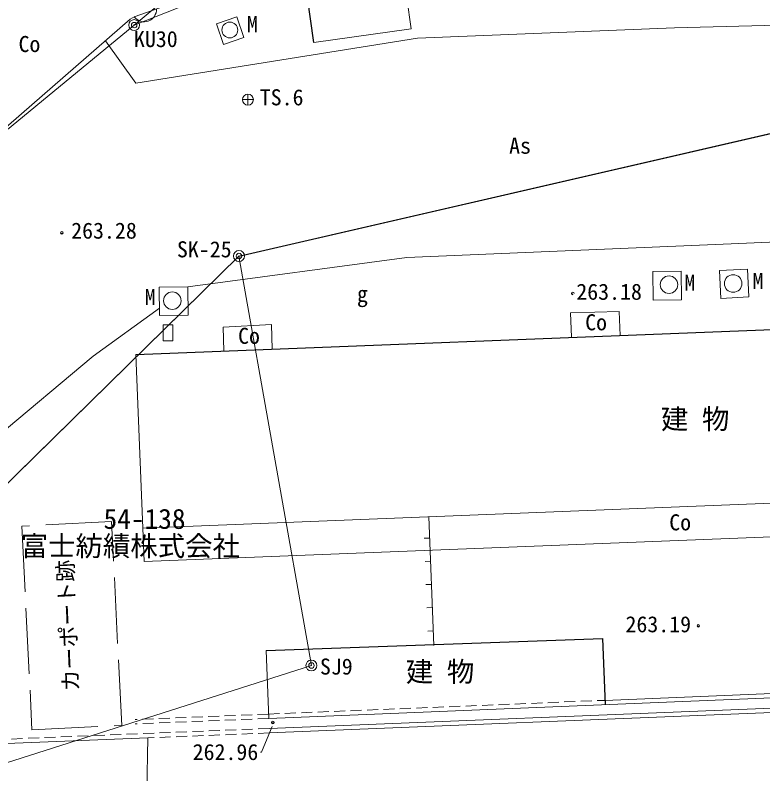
# Model space of a CAD drawing. Units: millimetres, scale not verified. Extents: x 4813 to 205063, y 5162 to 143662.
# Drawn here: x 109310 to 126356, y 95806 to 113105 of the extents above; entities that cross this region are included whole.
import ezdxf
from ezdxf.enums import TextEntityAlignment as Align

# ---------------------------------------------------------------- set-up
doc = ezdxf.new("R2010")
doc.units = ezdxf.units.MM
doc.header["$LTSCALE"] = 250
doc.header["$PDMODE"] = 32
doc.header["$PDSIZE"] = 125
doc.linetypes.add('DASHED', pattern=[7.5, 6, -1.5])
doc.linetypes.add('USER6', pattern=[1.5, 1, -0.5])
for name, color, linetype, lineweight in [('プロットマーク', 5, 'Continuous', 13), ('仮境界', 5, 'Continuous', 13), ('地番名', 5, 'Continuous', 13), ('基準点', 7, 'Continuous', 13), ('汎用Layer', 7, 'Continuous', 13), ('独標2', 7, 'Continuous', 13), ('現況2', 7, 'Continuous', 13), ('登記情報', 5, 'Continuous', 13), ('結線', 5, 'Continuous', 13)]:
    doc.layers.add(name, color=color, linetype=linetype, lineweight=lineweight)
doc.layers.add('点名', color=5, linetype='Continuous')
doc.styles.add('ＭＳ ゴシック', font='')
doc.styles.get('ＭＳ ゴシック').set_extended_font_data('MS Gothic')

msp = doc.modelspace()

# ---------------------------------------------------------------- hatches: boundary and pattern name
at = {"layer": '独標2'}
h = msp.add_hatch(color=256, dxfattribs=at)
edge = h.paths.add_edge_path()
edge.add_ellipse((110375.5, 108139.2), major_axis=(29, -7.8), ratio=1, start_angle=-165, end_angle=15)
msp.add_hatch(color=256, dxfattribs=at).paths.add_polyline_path([(121995.6, 106757.5, 0.41421), (122025.6, 106727.5, 0.41421)])
h = msp.add_hatch(color=256, dxfattribs=at)
edge = h.paths.add_edge_path()
edge.add_ellipse((124885.2, 99177.8), major_axis=(29, -7.8), ratio=1, start_angle=-165, end_angle=15)
h = msp.add_hatch(color=256, dxfattribs=at)
edge = h.paths.add_edge_path()
edge.add_ellipse((115183.4, 96977.7), major_axis=(29, -7.8), ratio=1, start_angle=-165, end_angle=15)

# ---------------------------------------------------------------- linework, layer by layer
at = {"layer": 'プロットマーク', "color": 1}
msp.add_circle((112022.5, 112879), 125, dxfattribs=at)
at = {"layer": 'プロットマーク'}
for centre in [(114412, 107613.1), (116064.6, 98276.4)]:
    msp.add_circle(centre, 125, dxfattribs=at)
at = {"layer": 'プロットマーク', "color": 1}
msp.add_point((112022.5, 112879), dxfattribs=at)
at = {"layer": 'プロットマーク'}
for p in [(114412, 107613.1), (116064.6, 98276.4)]:
    msp.add_point(p, dxfattribs=at)
at = {"layer": '仮境界'}
msp.add_lwpolyline([(120584, 120405.9), (117339, 119706.1), (115589.2, 115856.7), (112022.5, 112879)], dxfattribs=at)
at = {"layer": '基準点'}
for p, q in [((114616.5, 111054.8), (114616.5, 111304.8)), ((114491.5, 111179.8), (114741.5, 111179.8))]:
    msp.add_line(p, q, dxfattribs=at)
msp.add_circle((114616.5, 111179.8), 125, dxfattribs=at)
at = {"layer": '汎用Layer', "color": 1, "lineweight": 25}
msp.add_lwpolyline([(143832.7, 47638.2), (141520.9, 47596.8), (140655.6, 47577.2), (128337.6, 47222.1), (120907.2, 46891.7), (101803.8, 46040.2), (101078.3, 61124.2), (100906.9, 64678.5), (100727, 68418.3), (99538.6, 93008.1), (114412, 107613.1), (128314.1, 110821.3), (128239.7, 116247.9), (134933.1, 110950.1), (147627.6, 109710.3)], dxfattribs=at)
at = {"layer": '独標2'}
msp.add_lwpolyline([(121995.6, 106757.5, 0.41421), (122025.6, 106727.5, 0.41421)], format="xyb", close=True, dxfattribs=at)
msp.add_lwpolyline([(115168.4, 96882), (114926, 96303.8), (114906.2, 96303.8)], dxfattribs=at)
for centre, start, end in [((110375.5, 108139.2), 360, 180), ((110375.5, 108139.2), 180, 360), ((122025.6, 106757.5), 0, 180), ((124885.2, 99177.8), 360, 180), ((124885.2, 99177.8), 180, 360), ((115183.4, 96977.7), 360, 180), ((115183.4, 96977.7), 180, 360)]:
    msp.add_arc(centre, 30, start, end, dxfattribs=at)
at = {"layer": '現況2'}
for p, q in [((118112.8, 114382), (118338.4, 112796.5)), ((112025.4, 113069.4), (115560.6, 114322)), ((107569, 109214), (111930.9, 113012.8)), ((111930.9, 113012.8), (112035.4, 113078.1)), ((114361.9, 113067.8), (113896.5, 112910.4)), ((114361.9, 113067.8), (114522.1, 112594.1)), ((113896.5, 112910.4), (114056.6, 112436.7)), ((118338.4, 112796.5), (116119.1, 112480.7)), ((114522.1, 112594.1), (114056.6, 112436.7)), ((112597.8, 106421), (111086.4, 105331.3)), ((123078.3, 106351.7), (121969.5, 106320.4)), ((121969.5, 106320.4), (121991.6, 105760.6)), ((123078.3, 106351.7), (123099.9, 105804.4)), ((112683.4, 106044.5), (112903.4, 106046.3)), ((112683.4, 106044.5), (112686.3, 105675.8)), ((112903.4, 106046.3), (112906.3, 105677.6)), ((115150.3, 106049.1), (114048.5, 105994.9)), ((115150.3, 106049.1), (115172.3, 105491.6)), ((114048.5, 105994.9), (114070.1, 105448.1)), ((112686.3, 105675.8), (112906.3, 105677.6)), ((112219.7, 101410.9), (112063.5, 105368.9)), ((138015.6, 102428.7), (112219.7, 101410.9)), ((138045.7, 101664.1), (112249.8, 100646.3)), ((118857.6, 98733.7), (118739, 101668.2)), ((112219.7, 101410.9), (112249.8, 100646.3)), ((118758.6, 101181.7), (118633.7, 101176.7)), ((118780, 100653.3), (118655.1, 100648.2)), ((118801.3, 100124.8), (118676.4, 100119.8)), ((118822.7, 99596.4), (118697.8, 99591.4)), ((118844, 99068), (118719.1, 99062.9)), ((115029.5, 98617.7), (115089.3, 97069.4)), ((139021, 98044.7), (115089.3, 97069.4)), ((139030.4, 97814.9), (115098.7, 96839.6)), ((139134.3, 97719), (115102.7, 96739.7)), ((127927.3, 97692.7), (122754.2, 97481.8)), ((115085.4, 97169.3), (115085.2, 97169.3)), ((108780.4, 96482), (112333.2, 96626.8)), ((112297, 94390.8), (112333.2, 96626.8))]:
    msp.add_line(p, q, dxfattribs=at)
at = {"layer": '現況2', "lineweight": 25}
for p, q in [((116119.1, 112480.7), (115893.5, 114066.3)), ((112063.5, 105368.9), (137859.4, 106386.7)), ((112063.5, 105368.9), (137859.4, 106386.7)), ((115029.5, 98617.7), (122704.4, 98889)), ((122704.4, 98889), (122757.7, 97381.9))]:
    msp.add_line(p, q, dxfattribs=at)
at = {"layer": '現況2', "linetype": 'DASHED'}
for p, q in [((111509, 101556.9), (109463.3, 101455.9)), ((111738.6, 96908.9), (111509, 101556.9)), ((109463.3, 101455.9), (109692.9, 96807.9)), ((109692.9, 96807.9), (111738.6, 96908.9))]:
    msp.add_line(p, q, dxfattribs=at)
at = {"layer": '現況2', "linetype": 'USER6'}
for p, q in [((115085.2, 97169.3), (122754.2, 97481.8)), ((115085.2, 97169.3), (112042.8, 97045.3)), ((115089.3, 97069.4), (112046.9, 96945.4)), ((115098.7, 96839.6), (108776.3, 96581.9)), ((115102.7, 96739.7), (112333.2, 96626.8))]:
    msp.add_line(p, q, dxfattribs=at)
at = {"layer": '現況2'}
for points in [[(111368.1, 112522.7), (112064, 111555.5), (118481.6, 112578.7), (124339.5, 112816.7), (129337.5, 112945), (129476.7, 108057.9)], [(129476.7, 108057.9), (125632, 107890.2), (118242.8, 107578.3), (113245.1, 106912.9)], [(111086.4, 105331.3), (108867.8, 103478.4), (106388.1, 100865.1), (102720.1, 97133.5)]]:
    msp.add_lwpolyline(points, dxfattribs=at)
for points in [[(124493, 107271), (123847.1, 107263.2), (123854.9, 106607.7), (124500.9, 106615.5)], [(126005.5, 107314.9), (125366, 107281), (125399.6, 106646), (126039.1, 106679.9)], [(113245.1, 106912.9), (113253.1, 106265.7), (112599.8, 106257.6), (112591.9, 106904.8)]]:
    msp.add_lwpolyline(points, close=True, dxfattribs=at)
for centre, radius in [((114203, 112766.2), 180), ((124216.8, 106961.2), 200), ((125680, 106986.6), 200), ((112891.6, 106594.1), 200)]:
    msp.add_circle(centre, radius, dxfattribs=at)
msp.add_arc((112251.4, 113233.8), 279.4, 216.02288, 2.99739, dxfattribs=at)
at = {"layer": '結線'}
for p, q in [((128314.1, 110821.3), (114412, 107613.1)), ((114412, 107613.1), (99538.6, 93008.1)), ((116064.6, 98276.4), (114412, 107613.1)), ((99538.6, 93008.1), (116064.6, 98276.4))]:
    msp.add_line(p, q, dxfattribs=at)
msp.add_lwpolyline([(94252.7, 84074.1), (93816.2, 94461.9), (107532.2, 109181.5), (112022.5, 112879), (121011.5, 116424.9)], dxfattribs=at)

# ---------------------------------------------------------------- texts
at = {"layer": '地番名', "style": 'ＭＳ ゴシック'}
msp.add_text('54-138', height=458.2, dxfattribs=at).set_placement((112259, 101254.7), align=Align.BOTTOM_CENTER)
at = {"layer": '基準点', "style": 'ＭＳ ゴシック'}
msp.add_text('TS.6', height=366.6, dxfattribs=at).set_placement((115384.7, 110939.1), align=Align.BOTTOM_CENTER)
at = {"layer": '点名', "color": 1, "style": 'ＭＳ ゴシック'}
msp.add_text('KU30', height=366.6, dxfattribs=at).set_placement((112516.5, 112268), align=Align.BOTTOM_CENTER)
at = {"layer": '点名', "style": 'ＭＳ ゴシック'}
for s, p in [('SK-25', (113621.5, 107472.9)), ('SJ9', (116632, 97959.1))]:
    msp.add_text(s, height=366.6, dxfattribs=at).set_placement(p, align=Align.BOTTOM_CENTER)
at = {"layer": '独標2', "style": 'ＭＳ ゴシック'}
for s, p in [('263.28', (111334.5, 108192.8)), ('263.18', (122851.2, 106799)), ('263.19', (123972.4, 99217.1))]:
    msp.add_text(s, height=366.6, dxfattribs=at).set_placement(p, align=Align.MIDDLE_CENTER)
msp.add_text('262.96', height=366.6, dxfattribs=at).set_placement((113356.2, 96303.8), align=Align.MIDDLE_LEFT)
at = {"layer": '現況2', "style": 'ＭＳ ゴシック'}
for s, height, p in [('M', 366.6, (114593.3, 112607.2)), ('Co', 366.6, (109385.5, 112154.8)), ('As', 366.6, (120571.2, 109835.8)), ('M', 366.6, (124566.9, 106711.3)), ('M', 366.6, (126120.5, 106752.6)), ('M', 366.6, (112263.1, 106388.3)), ('g', 366.6, (117102.7, 106456.3)), ('Co', 366.6, (122305.3, 105809.5)), ('Co', 366.6, (114391.6, 105500.4)), ('建 物', 458.2, (124031.9, 103530.4)), ('Co', 366.6, (124222.4, 101247.5)), ('建 物', 458.2, (118216.2, 97768.7))]:
    msp.add_text(s, height=height, dxfattribs=at).set_placement(p, align=Align.BOTTOM_LEFT)
msp.add_text('カーポート跡', height=366.6, rotation=92.663, dxfattribs=at).set_placement((110877.6, 97699.3), align=Align.BOTTOM_LEFT)
at = {"layer": '登記情報', "style": 'ＭＳ ゴシック'}
msp.add_text('富士紡績株式会社', height=458.2, dxfattribs=at).set_placement((109434.6, 100634.4), align=Align.BOTTOM_LEFT)

doc.saveas('drawing.dxf')
